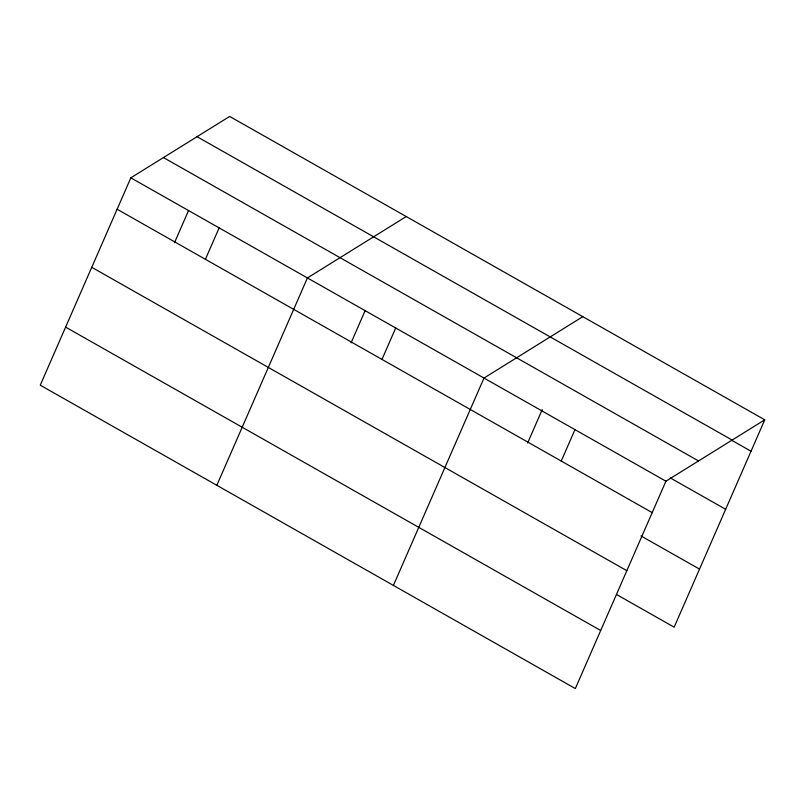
<?xml version="1.0" encoding="UTF-8"?>
<svg xmlns="http://www.w3.org/2000/svg" width="805" height="805" viewBox="0 0 805 805"><rect width="100%" height="100%" fill="white"/><g stroke="black" fill="none" stroke-linecap="round" stroke-linejoin="round"><path stroke-width="1.21" d="M130.843 177.825L40.25 385.182L575.334 688.567L665.926 481.199L764.75 419.818L229.667 116.433L130.843 177.825L665.926 481.199M174.494 242.728L188.561 210.518M205.406 259.301L219.131 227.875M216.827 485.304L307.419 277.936L406.243 216.545M351.071 342.85L365.138 310.629M381.983 359.422L395.708 327.997M393.404 585.416L483.996 378.048L582.82 316.667M527.647 442.961L542.218 409.594M561.236 461.054L574.961 429.629M764.75 419.818L674.157 627.176L616.761 594.633M197.054 136.689L732.137 440.073M731.534 440.184L751.025 451.233M163.455 157.559L698.539 460.943M670.424 477.989L725.657 509.293M117.117 209.24L652.201 512.624M641.042 535.959L699.525 569.115M91.75 267.3L626.833 570.685M65.618 327.122L600.701 630.506"/></g></svg>
